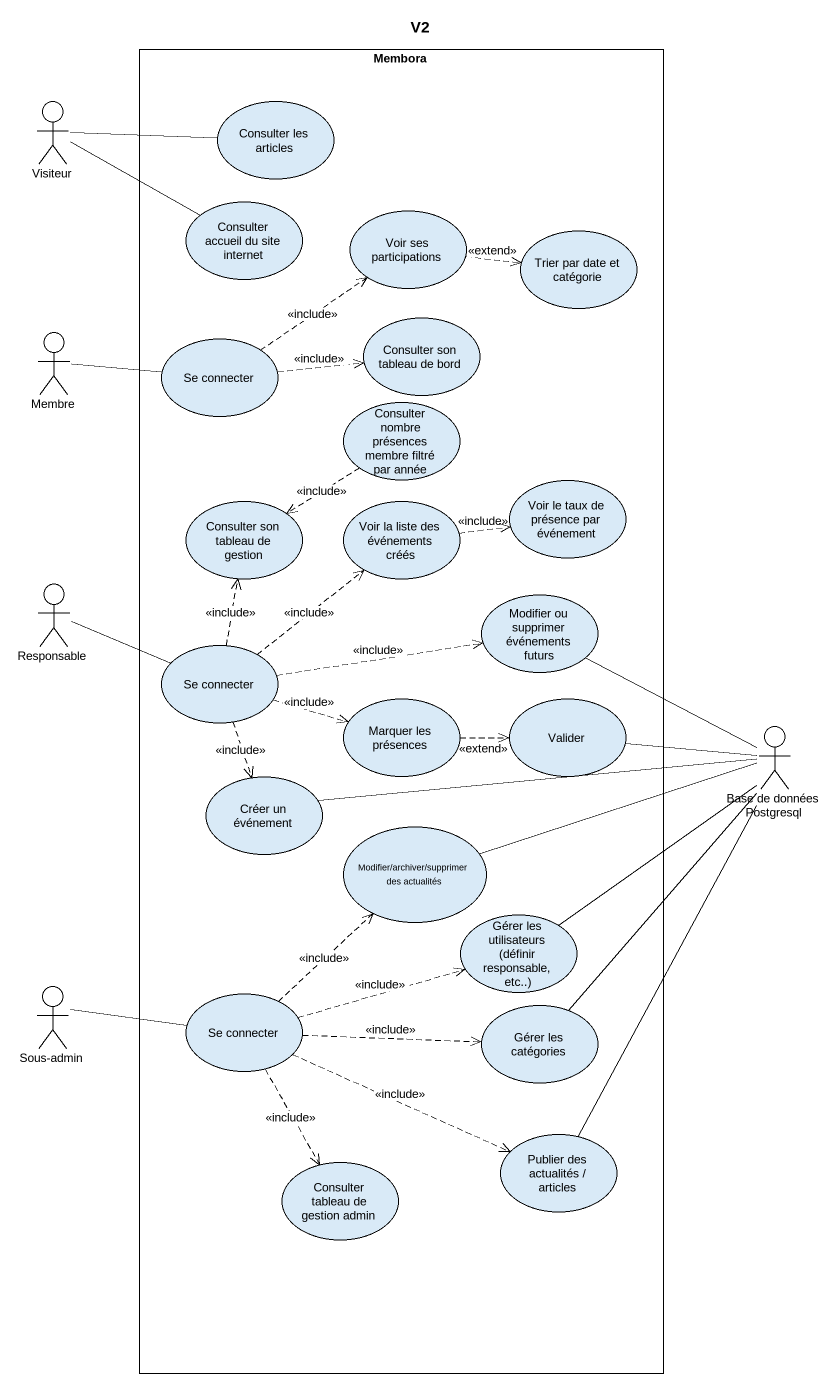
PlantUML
@startuml
title V2
rectangle Membora {
  usecase "Consulter les articles" as Consulter_les_articles
  usecase "Consulter accueil du site internet" as Consulter_accueil_du_site
  usecase "Voir ses participations" as Voir_ses_participations
  usecase "Trier par date et catégorie" as Trier_par_date_et_catégorie
  usecase "Consulter son tableau de bord" as Consulter_son_tableau_de
  usecase "Se connecter" as Se_connecter
  usecase "Consulter nombre présences membre filtré par année" as Consulter_nombre_présences
  usecase "Consulter son tableau de gestion" as Consulter_son_tableau_de_2
  usecase "Voir la liste des événements créés" as Voir_la_liste_des
  usecase "Voir le taux de présence par événement" as Voir_le_taux_de_présence
  usecase "Modifier ou supprimer événements futurs" as Modifier_ou_supprimer
  usecase "Se connecter" as Se_connecter_2
  usecase "Marquer les présences" as Marquer_les_présences
  usecase Valider
  usecase "Créer un événement" as Créer_un_événement
  usecase "Modifier/archiver/supprimer des actualités" as Modifier_archiver_supprimer
  usecase "Gérer les utilisateurs (définir responsable, etc..)" as Gérer_les_utilisateurs
  usecase "Se connecter" as Se_connecter_3
  usecase "Gérer les catégories" as Gérer_les_catégories
  usecase "Consulter tableau de gestion admin" as Consulter_tableau_de
  usecase "Publier des actualités / articles" as Publier_des_actualités
}
actor Visiteur
actor Membre
actor Responsable
actor "Base de données Postgresql" as Base_de_données_Postgresql
actor "Sous-admin" as Sous_admin
Consulter_les_articles -left- Visiteur
Consulter_accueil_du_site -left- Visiteur
Voir_ses_participations .right.> Trier_par_date_et_catégorie : <<extend>>
Se_connecter .up.> Voir_ses_participations : <<include>>
Se_connecter .right.> Consulter_son_tableau_de : <<include>>
Se_connecter -left- Membre
Consulter_nombre_présences ..> Consulter_son_tableau_de_2 : <<include>>
Voir_la_liste_des .right.> Voir_le_taux_de_présence : <<include>>
Se_connecter_2 .up.> Consulter_son_tableau_de_2 : <<include>>
Se_connecter_2 .up.> Voir_la_liste_des : <<include>>
Se_connecter_2 -left- Responsable
Se_connecter_2 .right.> Modifier_ou_supprimer : <<include>>
Se_connecter_2 .right.> Marquer_les_présences : <<include>>
Se_connecter_2 ..> Créer_un_événement : <<include>>
Marquer_les_présences .right.> Valider : <<extend>>
Valider -right- Base_de_données_Postgresql
Base_de_données_Postgresql -up- Modifier_ou_supprimer
Créer_un_événement -right- Base_de_données_Postgresql
Modifier_archiver_supprimer -right- Base_de_données_Postgresql
Gérer_les_utilisateurs -up- Base_de_données_Postgresql
Sous_admin -right- Se_connecter_3
Se_connecter_3 .up.> Modifier_archiver_supprimer : <<include>>
Se_connecter_3 .right.> Gérer_les_utilisateurs : <<include>>
Se_connecter_3 .right.> Gérer_les_catégories : <<include>>
Se_connecter_3 ..> Consulter_tableau_de : <<include>>
Se_connecter_3 .right.> Publier_des_actualités : <<include>>
Gérer_les_catégories -up- Base_de_données_Postgresql
Publier_des_actualités -up- Base_de_données_Postgresql
@enduml
